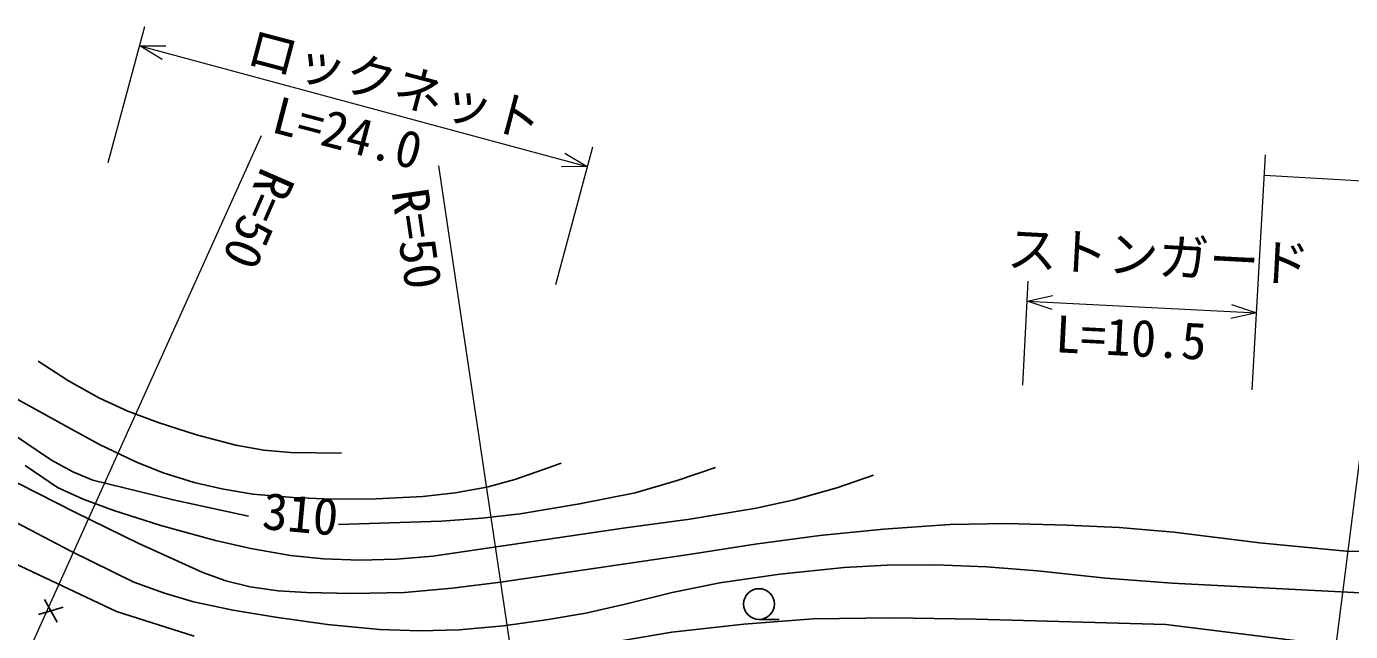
# Model space of a CAD drawing. Units: millimetres, scale not verified. Extents: x 40000 to 680000, y 20000 to 380000.
# Drawn here: x 134716 to 200279, y 286018 to 315971 of the extents above; entities that cross this region are included whole.
import ezdxf
from ezdxf.enums import TextEntityAlignment as Align

# ---------------------------------------------------------------- set-up
doc = ezdxf.new("R2010")
doc.units = ezdxf.units.MM
doc.header["$LTSCALE"] = 1000
doc.layers.add('M-BGD', color=7, linetype='Continuous', lineweight=25)
doc.layers.add('M-STR-HTXT', color=7, linetype='Continuous', lineweight=13)
doc.styles.add('ＭＳ ゴシック', font='')
doc.styles.get('ＭＳ ゴシック').set_extended_font_data('MS Gothic')

msp = doc.modelspace()

# ---------------------------------------------------------------- linework, layer by layer
at = {"layer": 'M-BGD'}
for p, q in [((134143, 289377), (139181, 287008)), ((135305, 286860), (136535, 287218)), ((136230, 286478), (135610, 287600)), ((139181, 287008), (143024, 285784)), ((170987, 286617), (171988, 286617))]:
    msp.add_line(p, q, dxfattribs=at)
for points in [[(121900, 302777), (123675, 302443), (125285, 302021), (126785, 301459), (128376, 300749), (136766, 296136), (138326, 295279), (140132, 294413), (141490, 293876), (143021, 293398), (144387, 293074), (145921, 292825), (147915, 292648), (149827, 292577), (152029, 292586), (154342, 292706), (155938, 292879), (157512, 293167), (158894, 293548), (160600, 294136), (161193, 294354)], [(145704, 291733), (141972, 292539), (137999, 293507), (137008, 293922), (135950, 294498), (133389, 296216), (130717, 297874), (128966, 298828), (127161, 299695), (124862, 300564), (122455, 301357), (121425, 301599), (120234, 301750), (118485, 301812), (116484, 301767), (113248, 301645), (109928, 301410), (108391, 301186), (106629, 300811), (106307, 300736)], [(135289, 299402), (136803, 298424), (138324, 297575), (139733, 296934), (141232, 296373), (143137, 295759), (145089, 295245), (146470, 295000), (147796, 294873), (150323, 294845)], [(133411, 293816), (137110, 291921), (140285, 290370), (143452, 288947), (144582, 288535), (145795, 288224), (147183, 288032), (148589, 287944), (150832, 287896), (153431, 287957), (155803, 288161), (158186, 288467), (167630, 289841), (170792, 290350), (174003, 290765), (177146, 291089), (180436, 291323), (183238, 291359), (186230, 291291), (188830, 291171), (191537, 290941), (195780, 290416), (200060, 290003), (201647, 289956)], [(134648, 294240), (136246, 293147), (137529, 292567), (139037, 292009), (141375, 291264), (144077, 290521), (145823, 290121), (147796, 289780), (149418, 289617), (151231, 289553), (153034, 289600), (154830, 289752), (164379, 291156), (167564, 291583), (170841, 292132), (172725, 292542), (174849, 293124), (176650, 293756)], [(168837, 294142), (166943, 293486), (164852, 292884), (162103, 292332), (159170, 291852), (157265, 291624), (155269, 291487), (150169, 291312)], [(133889, 291583), (136904, 289998), (140039, 288467), (141544, 287913), (142989, 287489), (144945, 287067), (147047, 286721), (149627, 286366), (152196, 286123), (154198, 286056), (156137, 286102), (158330, 286298), (160446, 286589), (162418, 286932), (164364, 287373), (166695, 287955), (169056, 288432), (172023, 288852), (175209, 289191), (177323, 289303), (179726, 289316), (182256, 289223), (184776, 289022), (188160, 288658), (191451, 288404), (201079, 287912)], [(154451, 284022), (157266, 284328), (160167, 284746), (163378, 285418), (166671, 285990), (170244, 286384), (173672, 286651), (177575, 286695), (181741, 286634), (191139, 286370), (200701, 285173)]]:
    msp.add_lwpolyline(points, dxfattribs=at)
msp.add_ellipse((170988, 287378), major_axis=(761, 0), ratio=0.999998, dxfattribs=at)
at = {"layer": 'M-STR-HTXT'}
for p, q in [((138769, 309239), (140581, 315971)), ((140321, 315005), (141620, 315018)), ((141438, 314341), (140321, 315005)), ((140321, 315005), (162487, 309038)), ((133778, 282727), (146349, 310567)), ((162748, 310004), (160911, 303180)), ((161370, 309701), (162487, 309038)), ((195403, 297982), (196076, 309617)), ((155110, 309079), (164146, 248485)), ((162487, 309038), (161188, 309025)), ((196018, 308618), (210008, 307808)), ((198285, 275341), (202093, 305227)), ((184060, 298222), (184318, 303365)), ((184268, 302365), (185535, 302653)), ((185500, 301953), (184268, 302365)), ((184268, 302365), (195620, 301796)), ((195620, 301796), (194353, 301509)), ((194388, 302209), (195620, 301796))]:
    msp.add_line(p, q, dxfattribs=at)

# ---------------------------------------------------------------- texts
at = {"layer": 'M-BGD', "style": 'ＭＳ ゴシック'}
msp.add_text('310', height=1833, rotation=354.772, dxfattribs=at).set_placement((146290, 290553), align=Align.BOTTOM_LEFT)
at = {"layer": 'M-STR-HTXT', "style": 'ＭＳ ゴシック'}
for s, rotation, p in [('ロックネット', 345.172, (145340, 313616)), ('L=24.0', 345.372, (146631, 310227)), ('R=50', 246.472, (145867, 309300)), ('R=50', 278.372, (152243, 307717)), ('ストンガード', 356.972, (183204, 303537)), ('L=10.5', 357.072, (185600, 299299))]:
    msp.add_text(s, height=1833, rotation=rotation, dxfattribs=at).set_placement(p, align=Align.BOTTOM_LEFT)

doc.saveas('drawing.dxf')
